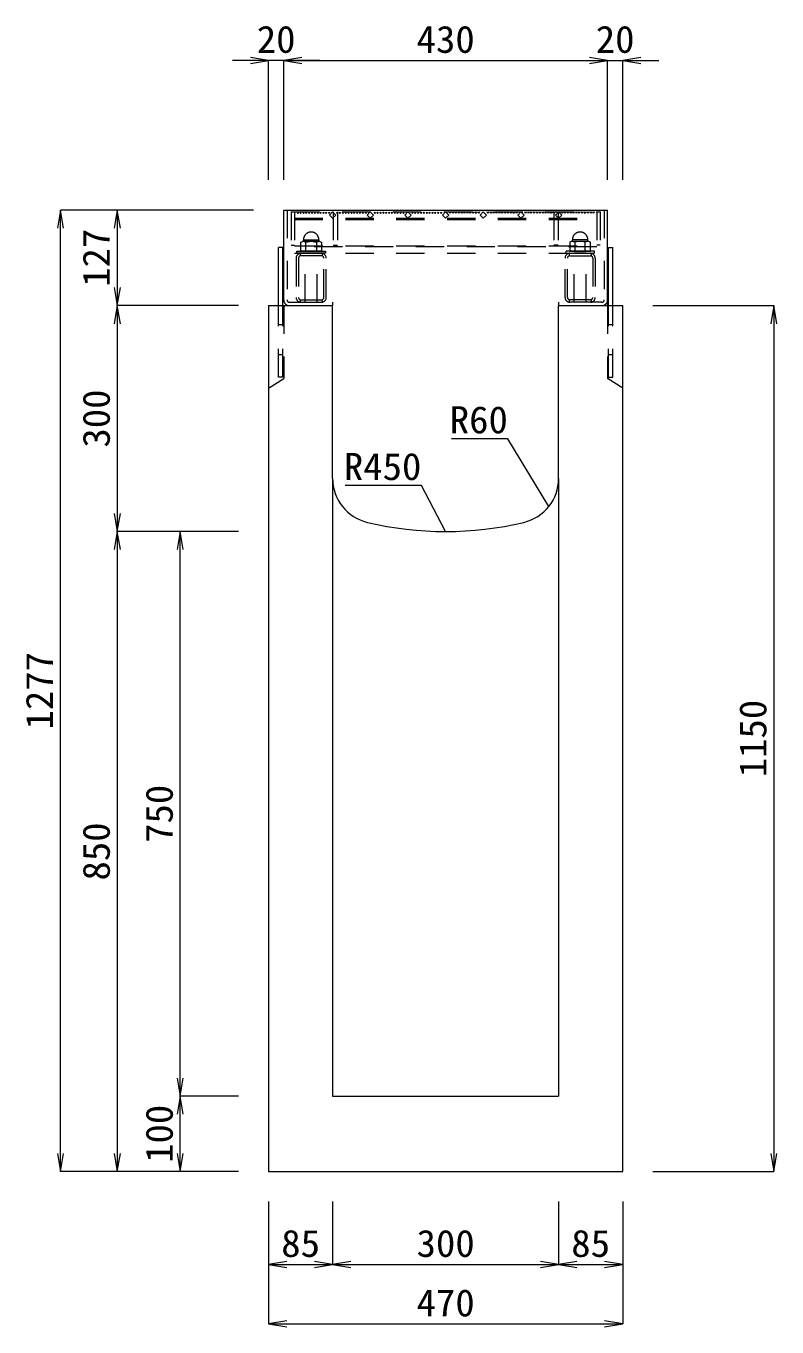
# Model space of a CAD drawing. Units: millimetres at full size; some dimension numbers follow another scale. Extents: x -734 to 58102, y 49499 to 87169.
# Drawn here: x 11252 to 12249, y 64866 to 66594 of the extents above; entities that cross this region are included whole.
import ezdxf
from ezdxf.enums import TextEntityAlignment as Align

# ---------------------------------------------------------------- set-up
doc = ezdxf.new("R2010")
doc.units = ezdxf.units.MM
doc.header["$LTSCALE"] = 50
doc.linetypes.add('USER1', pattern=[1.35, 0.75, -0.6])
for name, color, linetype, lineweight in [('寸法線', 7, 'Continuous', 13), ('引出線', 4, 'Continuous', 13), ('本体', 2, 'Continuous', 20), ('ｸﾞﾚｰﾁﾝｸﾞ', 7, 'USER1', 9)]:
    doc.layers.add(name, color=color, linetype=linetype, lineweight=lineweight)
doc.styles.add('ＭＳ 明朝', font='')
doc.styles.get('ＭＳ 明朝').set_extended_font_data('MS Mincho')

# ---------------------------------------------------------------- blocks, each defined once
blk = doc.blocks.new('open_arrow')
at = {"color": 0, "linetype": 'Continuous', "lineweight": -2}
blk.add_lwpolyline([(7.5, 1.25), (0, 0), (7.5, -1.25)], dxfattribs=at)

msp = doc.modelspace()

# ---------------------------------------------------------------- linework, layer by layer
at = {"layer": '寸法線'}
for p, q in [((11642.5, 66548.39), (11526.5, 66548.39)), ((11574.5, 66389.67), (11574.5, 66548.39)), ((11594.5, 66548.39), (12024.5, 66548.39)), ((11594.5, 66389.67), (11594.5, 66548.39)), ((11594.5, 66389.67), (11594.5, 66548.39)), ((11976.5, 66548.39), (12092.5, 66548.39)), ((12024.5, 66389.67), (12024.5, 66548.39)), ((12024.5, 66389.67), (12024.5, 66548.39)), ((12044.5, 66389.67), (12044.5, 66548.39)), ((11298.14, 65072.65), (11298.14, 66349.65)), ((11554.48, 66349.65), (11298.14, 66349.65)), ((11373.69, 66349.65), (11373.69, 66222.65)), ((11554.48, 66349.65), (11373.69, 66349.65)), ((11534.48, 66222.65), (11373.69, 66222.65)), ((11373.69, 66222.65), (11373.69, 65922.65)), ((11534.48, 66222.65), (11373.69, 66222.65)), ((12084.52, 66222.65), (12245.31, 66222.65)), ((12245.31, 66222.65), (12245.31, 65072.65)), ((11373.69, 65922.65), (11373.69, 65072.65)), ((11534.48, 65922.65), (11373.69, 65922.65)), ((11534.48, 65922.65), (11373.69, 65922.65)), ((11457.29, 65172.65), (11457.29, 65922.65)), ((11534.48, 65922.65), (11457.29, 65922.65)), ((11534.48, 65172.65), (11457.29, 65172.65)), ((11457.29, 65072.65), (11457.29, 65172.65)), ((11534.48, 65172.65), (11457.29, 65172.65)), ((11534.48, 65072.65), (11298.14, 65072.65)), ((11534.48, 65072.65), (11373.69, 65072.65)), ((11534.48, 65072.65), (11457.29, 65072.65)), ((12084.52, 65072.65), (12245.31, 65072.65)), ((11574.5, 65032.63), (11574.5, 64870.06)), ((11574.5, 65032.63), (11574.5, 64949.11)), ((11659.5, 65032.63), (11659.5, 64949.11)), ((11659.5, 65032.63), (11659.5, 64949.11)), ((11959.5, 65032.63), (11959.5, 64949.11)), ((11959.5, 65032.63), (11959.5, 64949.11)), ((12044.5, 65032.63), (12044.5, 64870.06)), ((12044.5, 65032.63), (12044.5, 64949.11)), ((11574.5, 64949.11), (11659.5, 64949.11)), ((11659.5, 64949.11), (11959.5, 64949.11)), ((11959.5, 64949.11), (12044.5, 64949.11)), ((11574.5, 64870.06), (12044.5, 64870.06))]:
    msp.add_line(p, q, dxfattribs=at)
at = {"layer": '引出線'}
for points in [[(11946.57, 65955.96), (11892.16, 66045.86), (11817.49, 66045.86)], [(11809.5, 65922.65), (11777.28, 65983.79), (11676.27, 65983.79)]]:
    msp.add_lwpolyline(points, dxfattribs=at)
at = {"layer": '本体'}
for p, q in [((11574.5, 66222.65), (11574.5, 65072.65)), ((11574.5, 66222.65), (11659.5, 66222.65)), ((11659.5, 65993.17), (11659.5, 66222.65)), ((11959.5, 65993.17), (11959.5, 66222.65)), ((11959.5, 66222.65), (12044.5, 66222.65)), ((12044.5, 65072.65), (12044.5, 66222.65)), ((11659.5, 65993.17), (11659.5, 65172.65)), ((11959.5, 65993.17), (11959.5, 65172.65)), ((11659.5, 65172.65), (11959.5, 65172.65)), ((11574.5, 65072.65), (12044.5, 65072.65))]:
    msp.add_line(p, q, dxfattribs=at)
at = {"layer": '本体', "linetype": 'USER1', "lineweight": 9}
for p, q in [((11594.51, 66222.65), (11594.51, 66125.65)), ((12024.51, 66222.65), (12024.51, 66125.65)), ((11574.51, 66113.14), (11594.51, 66125.65)), ((12044.51, 66113.14), (12024.51, 66125.65))]:
    msp.add_line(p, q, dxfattribs=at)
at = {"layer": '本体'}
for centre, radius, start, end in [((11719.5, 65993.17), 60, 180, 256.65785), ((11899.5, 65993.17), 60, 283.34237, 0), ((11809.5, 66372.65), 450, 256.65777, 283.34225)]:
    msp.add_arc(centre, radius, start, end, dxfattribs=at)
at = {"layer": 'ｸﾞﾚｰﾁﾝｸﾞ', "linetype": 'Continuous'}
for p, q in [((11594.5, 66349.65), (12024.5, 66349.65)), ((11594.5, 66230.28), (11594.5, 66349.65)), ((12024.5, 66222.65), (12024.5, 66349.65)), ((11593.5, 66299.64), (11587.5, 66299.64)), ((11587.5, 66222.65), (11587.5, 66299.64)), ((11593.5, 66222.65), (11593.5, 66299.64)), ((12025.5, 66299.64), (12031.5, 66299.64)), ((12025.5, 66222.65), (12025.5, 66299.64)), ((12031.5, 66222.65), (12031.5, 66299.64))]:
    msp.add_line(p, q, dxfattribs=at)
at = {"layer": 'ｸﾞﾚｰﾁﾝｸﾞ'}
for p, q in [((11599, 66349.65), (11599, 66230.15)), ((11604.5, 66347.15), (11604.5, 66303.15)), ((11609, 66347.15), (11609, 66303.15)), ((11609, 66347.15), (11609, 66292.15)), ((11609, 66338.65), (12010, 66338.65)), ((11609, 66337.15), (12010, 66337.15)), ((11612.2, 66347.15), (11613.1, 66345.05)), ((11613.1, 66345.05), (11614, 66347.15)), ((11616, 66347.15), (11616.9, 66345.05)), ((11616.9, 66345.05), (11617.8, 66347.15)), ((11619.8, 66347.15), (11620.7, 66345.05)), ((11620.7, 66345.05), (11621.6, 66347.15)), ((11623.6, 66347.15), (11624.5, 66345.05)), ((11624.5, 66345.05), (11625.4, 66347.15)), ((11627.4, 66347.15), (11628.3, 66345.05)), ((11628.3, 66345.05), (11629.2, 66347.15)), ((11631.2, 66347.15), (11632.1, 66345.05)), ((11632.1, 66345.05), (11633, 66347.15)), ((11635, 66347.15), (11635.9, 66345.05)), ((11635.9, 66345.05), (11636.8, 66347.15)), ((11638.8, 66347.15), (11639.7, 66345.05)), ((11639.7, 66345.05), (11640.6, 66347.15)), ((11642.6, 66347.15), (11643.5, 66345.05)), ((11643.5, 66345.05), (11644.4, 66347.15)), ((11646.4, 66347.15), (11647.3, 66345.05)), ((11647.3, 66345.05), (11648.2, 66347.15)), ((11650.2, 66347.15), (11651.1, 66345.05)), ((11651.1, 66345.05), (11652, 66347.15)), ((11654, 66347.15), (11654.9, 66345.05)), ((11654.9, 66345.05), (11655.8, 66347.15)), ((11659.5, 66347.15), (11655.26, 66342.91)), ((11655.26, 66342.91), (11659.5, 66338.66)), ((11663.74, 66342.91), (11659.5, 66347.15)), ((11659.5, 66338.66), (11663.74, 66342.91)), ((11659.5, 66338.66), (11660, 66339.16)), ((11660, 66347.15), (11660, 66303.15)), ((11664.5, 66347.15), (11665.4, 66345.05)), ((11665.4, 66345.05), (11666.3, 66347.15)), ((11666, 66347.15), (11666, 66303.15)), ((11668.3, 66347.15), (11669.2, 66345.05)), ((11669.2, 66345.05), (11670.1, 66347.15)), ((11672.1, 66347.15), (11673, 66345.05)), ((11673, 66345.05), (11673.9, 66347.15)), ((11675.9, 66347.15), (11676.8, 66345.05)), ((11676.8, 66345.05), (11677.7, 66347.15)), ((11679.7, 66347.15), (11680.6, 66345.05)), ((11680.6, 66345.05), (11681.5, 66347.15)), ((11683.5, 66347.15), (11684.4, 66345.05)), ((11684.4, 66345.05), (11685.3, 66347.15)), ((11687.3, 66347.15), (11688.2, 66345.05)), ((11688.2, 66345.05), (11689.1, 66347.15)), ((11691.1, 66347.15), (11692, 66345.05)), ((11692, 66345.05), (11692.9, 66347.15)), ((11694.9, 66347.15), (11695.8, 66345.05)), ((11695.8, 66345.05), (11696.7, 66347.15)), ((11698.7, 66347.15), (11699.6, 66345.05)), ((11699.6, 66345.05), (11700.5, 66347.15)), ((11702.5, 66347.15), (11703.4, 66345.05)), ((11703.4, 66345.05), (11704.3, 66347.15)), ((11709.5, 66347.15), (11705.26, 66342.91)), ((11705.26, 66342.91), (11709.5, 66338.66)), ((11713.74, 66342.91), (11709.5, 66347.15)), ((11709.5, 66338.66), (11713.74, 66342.91)), ((11714.5, 66347.15), (11715.4, 66345.05)), ((11715.4, 66345.05), (11716.3, 66347.15)), ((11718.3, 66347.15), (11719.2, 66345.05)), ((11719.2, 66345.05), (11720.1, 66347.15)), ((11722.1, 66347.15), (11723, 66345.05)), ((11723, 66345.05), (11723.9, 66347.15)), ((11725.9, 66347.15), (11726.8, 66345.05)), ((11726.8, 66345.05), (11727.7, 66347.15)), ((11729.7, 66347.15), (11730.6, 66345.05)), ((11730.6, 66345.05), (11731.5, 66347.15)), ((11733.5, 66347.15), (11734.4, 66345.05)), ((11734.4, 66345.05), (11735.3, 66347.15)), ((11737.3, 66347.15), (11738.2, 66345.05)), ((11738.2, 66345.05), (11739.1, 66347.15)), ((11741.1, 66347.15), (11742, 66345.05)), ((11742, 66345.05), (11742.9, 66347.15)), ((11744.9, 66347.15), (11745.8, 66345.05)), ((11745.8, 66345.05), (11746.7, 66347.15)), ((11748.7, 66347.15), (11749.6, 66345.05)), ((11749.6, 66345.05), (11750.5, 66347.15)), ((11752.5, 66347.15), (11753.4, 66345.05)), ((11753.4, 66345.05), (11754.3, 66347.15)), ((11759.5, 66347.15), (11755.26, 66342.91)), ((11755.26, 66342.91), (11759.5, 66338.66)), ((11763.74, 66342.91), (11759.5, 66347.15)), ((11759.5, 66338.66), (11763.74, 66342.91)), ((11764.5, 66347.15), (11765.4, 66345.05)), ((11765.4, 66345.05), (11766.3, 66347.15)), ((11768.3, 66347.15), (11769.2, 66345.05)), ((11769.2, 66345.05), (11770.1, 66347.15)), ((11772.1, 66347.15), (11773, 66345.05)), ((11773, 66345.05), (11773.9, 66347.15)), ((11775.9, 66347.15), (11776.8, 66345.05)), ((11776.8, 66345.05), (11777.7, 66347.15)), ((11779.7, 66347.15), (11780.6, 66345.05)), ((11780.6, 66345.05), (11781.5, 66347.15)), ((11783.5, 66347.15), (11784.4, 66345.05)), ((11784.4, 66345.05), (11785.3, 66347.15)), ((11787.3, 66347.15), (11788.2, 66345.05)), ((11788.2, 66345.05), (11789.1, 66347.15)), ((11791.1, 66347.15), (11792, 66345.05)), ((11792, 66345.05), (11792.9, 66347.15)), ((11794.9, 66347.15), (11795.8, 66345.05)), ((11795.8, 66345.05), (11796.7, 66347.15)), ((11798.7, 66347.15), (11799.6, 66345.05)), ((11799.6, 66345.05), (11800.5, 66347.15)), ((11802.5, 66347.15), (11803.4, 66345.05)), ((11803.4, 66345.05), (11804.3, 66347.15)), ((11809.5, 66347.15), (11805.26, 66342.91)), ((11805.26, 66342.91), (11809.5, 66338.66)), ((11809.5, 66347.15), (11813.74, 66342.91)), ((11813.74, 66342.91), (11809.5, 66338.66)), ((11815.6, 66345.05), (11814.7, 66347.15)), ((11816.5, 66347.15), (11815.6, 66345.05)), ((11819.4, 66345.05), (11818.5, 66347.15)), ((11820.3, 66347.15), (11819.4, 66345.05)), ((11823.2, 66345.05), (11822.3, 66347.15)), ((11824.1, 66347.15), (11823.2, 66345.05)), ((11827, 66345.05), (11826.1, 66347.15)), ((11827.9, 66347.15), (11827, 66345.05)), ((11830.8, 66345.05), (11829.9, 66347.15)), ((11831.7, 66347.15), (11830.8, 66345.05)), ((11834.6, 66345.05), (11833.7, 66347.15)), ((11835.5, 66347.15), (11834.6, 66345.05)), ((11838.4, 66345.05), (11837.5, 66347.15)), ((11839.3, 66347.15), (11838.4, 66345.05)), ((11842.2, 66345.05), (11841.3, 66347.15)), ((11843.1, 66347.15), (11842.2, 66345.05)), ((11846, 66345.05), (11845.1, 66347.15)), ((11846.9, 66347.15), (11846, 66345.05)), ((11849.8, 66345.05), (11848.9, 66347.15)), ((11850.7, 66347.15), (11849.8, 66345.05)), ((11853.6, 66345.05), (11852.7, 66347.15)), ((11854.5, 66347.15), (11853.6, 66345.05)), ((11855.26, 66342.91), (11859.5, 66347.15)), ((11859.5, 66338.66), (11855.26, 66342.91)), ((11859.5, 66347.15), (11863.74, 66342.91)), ((11863.74, 66342.91), (11859.5, 66338.66)), ((11865.6, 66345.05), (11864.7, 66347.15)), ((11866.5, 66347.15), (11865.6, 66345.05)), ((11869.4, 66345.05), (11868.5, 66347.15)), ((11870.3, 66347.15), (11869.4, 66345.05)), ((11873.2, 66345.05), (11872.3, 66347.15)), ((11874.1, 66347.15), (11873.2, 66345.05)), ((11877, 66345.05), (11876.1, 66347.15)), ((11877.9, 66347.15), (11877, 66345.05)), ((11880.8, 66345.05), (11879.9, 66347.15)), ((11881.7, 66347.15), (11880.8, 66345.05)), ((11884.6, 66345.05), (11883.7, 66347.15)), ((11885.5, 66347.15), (11884.6, 66345.05)), ((11888.4, 66345.05), (11887.5, 66347.15)), ((11889.3, 66347.15), (11888.4, 66345.05)), ((11892.2, 66345.05), (11891.3, 66347.15)), ((11893.1, 66347.15), (11892.2, 66345.05)), ((11896, 66345.05), (11895.1, 66347.15)), ((11896.9, 66347.15), (11896, 66345.05)), ((11899.8, 66345.05), (11898.9, 66347.15)), ((11900.7, 66347.15), (11899.8, 66345.05)), ((11903.6, 66345.05), (11902.7, 66347.15)), ((11904.5, 66347.15), (11903.6, 66345.05)), ((11905.26, 66342.91), (11909.5, 66347.15)), ((11909.5, 66338.66), (11905.26, 66342.91)), ((11909.5, 66347.15), (11913.74, 66342.91)), ((11913.74, 66342.91), (11909.5, 66338.66)), ((11915.6, 66345.05), (11914.7, 66347.15)), ((11916.5, 66347.15), (11915.6, 66345.05)), ((11919.4, 66345.05), (11918.5, 66347.15)), ((11920.3, 66347.15), (11919.4, 66345.05)), ((11923.2, 66345.05), (11922.3, 66347.15)), ((11924.1, 66347.15), (11923.2, 66345.05)), ((11927, 66345.05), (11926.1, 66347.15)), ((11927.9, 66347.15), (11927, 66345.05)), ((11930.8, 66345.05), (11929.9, 66347.15)), ((11931.7, 66347.15), (11930.8, 66345.05)), ((11934.6, 66345.05), (11933.7, 66347.15)), ((11935.5, 66347.15), (11934.6, 66345.05)), ((11938.4, 66345.05), (11937.5, 66347.15)), ((11939.3, 66347.15), (11938.4, 66345.05)), ((11942.2, 66345.05), (11941.3, 66347.15)), ((11943.1, 66347.15), (11942.2, 66345.05)), ((11946, 66345.05), (11945.1, 66347.15)), ((11946.9, 66347.15), (11946, 66345.05)), ((11949.8, 66345.05), (11948.9, 66347.15)), ((11950.7, 66347.15), (11949.8, 66345.05)), ((11953.6, 66345.05), (11952.7, 66347.15)), ((11953, 66347.15), (11953, 66303.15)), ((11954.5, 66347.15), (11953.6, 66345.05)), ((11955.26, 66342.91), (11959.5, 66347.15)), ((11959.5, 66338.66), (11955.26, 66342.91)), ((11959, 66347.15), (11959, 66303.15)), ((11959.5, 66338.66), (11959, 66339.16)), ((11959.5, 66347.15), (11963.74, 66342.91)), ((11963.74, 66342.91), (11959.5, 66338.66)), ((11964.1, 66345.05), (11963.2, 66347.15)), ((11965, 66347.15), (11964.1, 66345.05)), ((11967.9, 66345.05), (11967, 66347.15)), ((11968.8, 66347.15), (11967.9, 66345.05)), ((11971.7, 66345.05), (11970.8, 66347.15)), ((11972.6, 66347.15), (11971.7, 66345.05)), ((11975.5, 66345.05), (11974.6, 66347.15)), ((11976.4, 66347.15), (11975.5, 66345.05)), ((11979.3, 66345.05), (11978.4, 66347.15)), ((11980.2, 66347.15), (11979.3, 66345.05)), ((11983.1, 66345.05), (11982.2, 66347.15)), ((11984, 66347.15), (11983.1, 66345.05)), ((11986.9, 66345.05), (11986, 66347.15)), ((11987.8, 66347.15), (11986.9, 66345.05)), ((11990.7, 66345.05), (11989.8, 66347.15)), ((11991.6, 66347.15), (11990.7, 66345.05)), ((11994.5, 66345.05), (11993.6, 66347.15)), ((11995.4, 66347.15), (11994.5, 66345.05)), ((11998.3, 66345.05), (11997.4, 66347.15)), ((11999.2, 66347.15), (11998.3, 66345.05)), ((12002.1, 66345.05), (12001.2, 66347.15)), ((12003, 66347.15), (12002.1, 66345.05)), ((12005.9, 66345.05), (12005, 66347.15)), ((12006.8, 66347.15), (12005.9, 66345.05)), ((12010, 66347.15), (12010, 66303.15)), ((12010, 66347.15), (12010, 66292.15)), ((12014.5, 66347.15), (12014.5, 66303.15)), ((12020, 66349.65), (12020, 66230.15)), ((11604.5, 66303.15), (11609, 66303.15)), ((11617.15, 66306.95), (11620.61, 66308.15)), ((11617.15, 66295.15), (11617.15, 66306.95)), ((11620.61, 66310.15), (11641.39, 66310.15)), ((11620.61, 66308.15), (11620.61, 66310.15)), ((11620.61, 66308.15), (11624.08, 66306.95)), ((11641.39, 66308.15), (11620.61, 66308.15)), ((11624.08, 66306.95), (11631, 66308.15)), ((11624.08, 66295.15), (11624.08, 66306.95)), ((11631, 66308.15), (11637.93, 66306.95)), ((11637.93, 66306.95), (11641.39, 66308.15)), ((11637.93, 66306.95), (11637.93, 66295.15)), ((11641.39, 66310.15), (11641.39, 66308.15)), ((11641.39, 66308.15), (11644.85, 66306.95)), ((11644.85, 66306.95), (11644.85, 66295.15)), ((11660, 66303.15), (11666, 66303.15)), ((11959, 66303.15), (11953, 66303.15)), ((11977.61, 66308.15), (11974.15, 66306.95)), ((11974.15, 66306.95), (11974.15, 66295.15)), ((11998.39, 66310.15), (11977.61, 66310.15)), ((11977.61, 66310.15), (11977.61, 66308.15)), ((11981.07, 66306.95), (11977.61, 66308.15)), ((11977.61, 66308.15), (11998.39, 66308.15)), ((11988, 66308.15), (11981.07, 66306.95)), ((11981.07, 66306.95), (11981.07, 66295.15)), ((11994.92, 66306.95), (11988, 66308.15)), ((11998.39, 66308.15), (11994.92, 66306.95)), ((11994.92, 66295.15), (11994.92, 66306.95)), ((11998.39, 66308.15), (11998.39, 66310.15)), ((12001.85, 66306.95), (11998.39, 66308.15)), ((12001.85, 66295.15), (12001.85, 66306.95)), ((12014.5, 66303.15), (12010, 66303.15)), ((11609, 66302.15), (12010, 66302.15)), ((12010, 66300.65), (11609, 66300.65)), ((11609, 66292.15), (12010, 66292.15)), ((11611, 66285.75), (11611, 66233.55)), ((11612, 66295.15), (11650, 66295.15)), ((11612, 66295.15), (11631, 66295.15)), ((11612, 66292.15), (11612, 66295.15)), ((11650, 66292.15), (11612, 66292.15)), ((11614.2, 66285.75), (11614.2, 66233.55)), ((11616.5, 66292.09), (11616.5, 66288.82)), ((11631, 66295.15), (11617.15, 66295.15)), ((11644.6, 66292.15), (11617.4, 66292.15)), ((11644.6, 66292.15), (11617.4, 66292.15)), ((11644.6, 66288.95), (11617.4, 66288.95)), ((11623, 66227.15), (11623, 66292.15)), ((11623, 66292.15), (11639, 66292.15)), ((11631, 66295.15), (11624.08, 66295.15)), ((11644.85, 66295.15), (11631, 66295.15)), ((11639, 66227.15), (11639, 66292.15)), ((11645.5, 66292.09), (11645.5, 66288.82)), ((11647.8, 66233.55), (11647.8, 66285.75)), ((11650, 66295.15), (11650, 66292.15)), ((11651, 66233.55), (11651, 66285.75)), ((11968, 66233.55), (11968, 66285.75)), ((12007, 66295.15), (11969, 66295.15)), ((11969, 66295.15), (11969, 66292.15)), ((11969, 66292.15), (12007, 66292.15)), ((11971.2, 66233.55), (11971.2, 66285.75)), ((11973.5, 66292.09), (11973.5, 66288.82)), ((11974.15, 66295.15), (11988, 66295.15)), ((11974.4, 66292.15), (12001.6, 66292.15)), ((11974.4, 66292.15), (12001.6, 66292.15)), ((11974.4, 66288.95), (12001.6, 66288.95)), ((11980, 66227.15), (11980, 66292.15)), ((11996, 66292.15), (11980, 66292.15)), ((11988, 66295.15), (12001.85, 66295.15)), ((12007, 66295.15), (11988, 66295.15)), ((11988, 66295.15), (11994.92, 66295.15)), ((11996, 66227.15), (11996, 66292.15)), ((12002.5, 66292.09), (12002.5, 66288.82)), ((12004.8, 66285.75), (12004.8, 66233.55)), ((12007, 66292.15), (12007, 66295.15)), ((12008, 66285.75), (12008, 66233.55)), ((11587.5, 66127.65), (11587.5, 66222.65)), ((11593.5, 66127.65), (11593.5, 66222.65)), ((11602, 66227.15), (11659.5, 66227.15)), ((11616.5, 66230.48), (11616.5, 66227.21)), ((11617.4, 66230.35), (11644.6, 66230.35)), ((11617.4, 66227.15), (11644.6, 66227.15)), ((11645.5, 66230.48), (11645.5, 66227.21)), ((11659.5, 66227.15), (11659.5, 66222.65)), ((12017, 66227.15), (11959.5, 66227.15)), ((11959.5, 66227.15), (11959.5, 66222.65)), ((11973.5, 66230.48), (11973.5, 66227.21)), ((12001.6, 66230.35), (11974.4, 66230.35)), ((12001.6, 66227.15), (11974.4, 66227.15)), ((12002.5, 66230.48), (12002.5, 66227.21)), ((12025.5, 66127.65), (12025.5, 66222.65)), ((12031.5, 66127.65), (12031.5, 66222.65)), ((11587.5, 66197.65), (11593.5, 66197.65)), ((12025.5, 66197.65), (12031.5, 66197.65)), ((11587.5, 66157.65), (11593.5, 66157.65)), ((12025.5, 66157.65), (12031.5, 66157.65)), ((11593.5, 66127.65), (11587.5, 66127.65)), ((12025.5, 66127.65), (12031.5, 66127.65))]:
    msp.add_line(p, q, dxfattribs=at)
at = {"layer": 'ｸﾞﾚｰﾁﾝｸﾞ', "lineweight": 5}
msp.add_line((11604.5, 66347.15), (12014.5, 66347.15), dxfattribs=at)
at = {"layer": 'ｸﾞﾚｰﾁﾝｸﾞ'}
for centre, radius, start, end in [((11631, 66310.15), 10.25, 0, 180), ((11988, 66310.15), 10.25, 0, 180), ((11617.4, 66285.75), 6.4, 90, 180), ((11617.4, 66285.75), 3.2, 90, 180), ((11644.6, 66285.75), 6.4, 0, 90), ((11644.6, 66285.75), 3.2, 0, 90), ((11974.4, 66285.75), 6.4, 90, 180), ((11974.4, 66285.75), 3.2, 90, 180), ((12001.6, 66285.75), 6.4, 0, 90), ((12001.6, 66285.75), 3.2, 0, 90), ((11617.4, 66233.55), 6.4, 180, 270), ((11617.4, 66233.55), 3.2, 180, 270), ((11644.6, 66233.55), 6.4, 270, 0), ((11644.6, 66233.55), 3.2, 270, 0), ((11974.4, 66233.55), 6.4, 180, 270), ((11974.4, 66233.55), 3.2, 180, 270), ((12001.6, 66233.55), 6.4, 270, 0), ((12001.6, 66233.55), 3.2, 270, 0), ((11602, 66230.15), 7.5, 179.01874, 270), ((11602, 66230.15), 3, 180, 270), ((12017, 66230.15), 7.5, 270, 0), ((12017, 66230.15), 3, 270, 0)]:
    msp.add_arc(centre, radius, start, end, dxfattribs=at)

# ---------------------------------------------------------------- block references
at = {"layer": '寸法線', "xscale": 3.2, "yscale": 3.2}
for p, rotation in [((11574.5, 66548.39), 180), ((12024.5, 66548.39), 180), ((12024.5, 66548.39), 180), ((11298.14, 66349.65), 270), ((11373.69, 66349.65), 270), ((11373.69, 66222.65), 90), ((11373.69, 66222.65), 270), ((12245.31, 66222.65), 270), ((11373.69, 65922.65), 90), ((11373.69, 65922.65), 270), ((11457.29, 65922.65), 270), ((11457.29, 65172.65), 90), ((11457.29, 65172.65), 270), ((11298.14, 65072.65), 90), ((11373.69, 65072.65), 90), ((11457.29, 65072.65), 90), ((12245.31, 65072.65), 90), ((11659.5, 64949.11), 180), ((11959.5, 64949.11), 180), ((12044.5, 64949.11), 180), ((12044.5, 64870.06), 180)]:
    msp.add_blockref('open_arrow', p, dxfattribs=dict(at, rotation=rotation))
for p in [(11594.5, 66548.39), (11594.5, 66548.39), (12044.5, 66548.39), (11574.5, 64949.11), (11659.5, 64949.11), (11959.5, 64949.11), (11574.5, 64870.06)]:
    msp.add_blockref('open_arrow', p, dxfattribs=at)
at = {"layer": '引出線', "xscale": 0.0533, "yscale": 0.0533}
for p, rotation in [((11946.57, 65955.96), 121.2), ((11809.5, 65922.65), 117.8)]:
    msp.add_blockref('open_arrow', p, dxfattribs=dict(at, rotation=rotation))

# ---------------------------------------------------------------- texts
at = {"layer": '寸法線', "style": 'ＭＳ 明朝', "width": 1.05}
for s, p in [('20', (11584.5, 66576.41)), ('430', (11809.5, 66576.41)), ('20', (12034.5, 66576.41)), ('85', (11617, 64977.13)), ('300', (11809.5, 64977.13)), ('85', (12002, 64977.13)), ('470', (11809.5, 64898.08))]:
    msp.add_text(s, height=36.03, dxfattribs=at).set_placement(p, align=Align.MIDDLE_CENTER)
for s, p in [('127', (11345.67, 66286.15)), ('300', (11345.67, 66072.65)), ('1277', (11270.12, 65711.15)), ('1150', (12217.29, 65647.65)), ('750', (11429.27, 65547.65)), ('850', (11345.67, 65497.65)), ('100', (11429.27, 65122.65))]:
    msp.add_text(s, height=36.03, rotation=90, dxfattribs=at).set_placement(p, align=Align.MIDDLE_CENTER)
at = {"layer": '引出線', "style": 'ＭＳ 明朝', "width": 1.05}
for s, p in [('R60', (11892.16, 66089.06)), ('R450', (11777.28, 66026.99))]:
    msp.add_text(s, height=36.03, dxfattribs=at).set_placement(p, align=Align.TOP_RIGHT)

doc.saveas('drawing.dxf')
